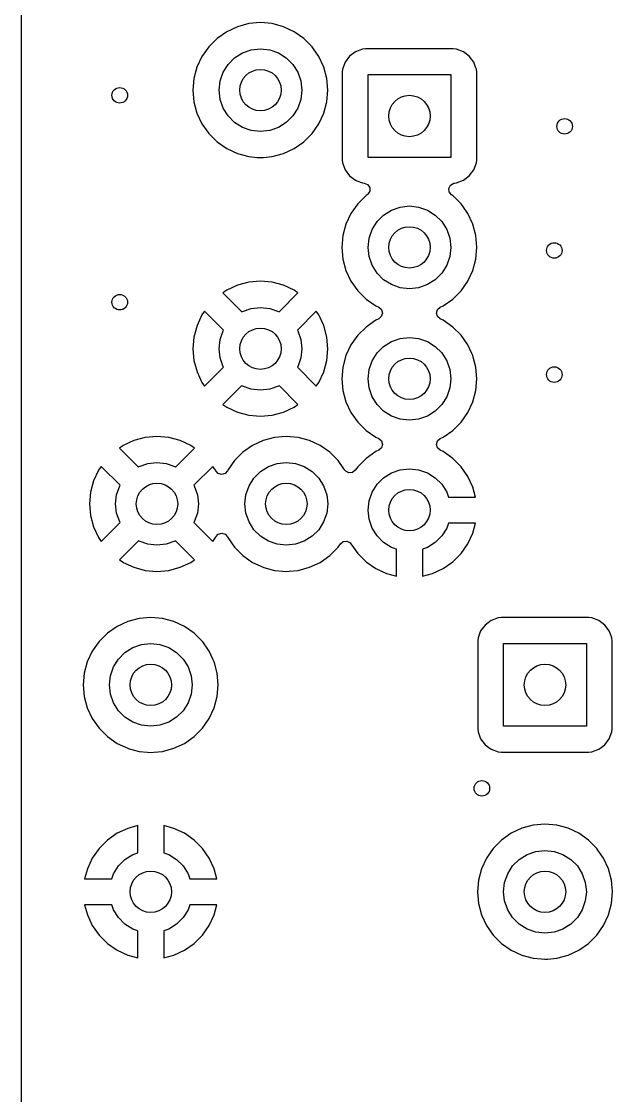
# Model space of a CAD drawing. Extents: x 2.85 to 10.26, y -4.55 to -2.42.
# Drawn here: x 2.854 to 3.304, y -3.698 to -2.881 of the extents above; entities that cross this region are included whole.
import ezdxf

# ---------------------------------------------------------------- set-up
doc = ezdxf.new("R2010")
doc.units = 0
doc.header["$MEASUREMENT"] = 0
doc.layers.add('BLACK', color=7, linetype='CONTINUOUS')

msp = doc.modelspace()

# ---------------------------------------------------------------- linework, layer by layer
at = {"layer": 'BLACK', "linetype": 'CONTINUOUS'}
for p, q in [((2.85435, -2.93307), (2.85435, -2.81102)), ((3.01864, -2.88477), (3.01052, -2.88856)), ((3.0273, -2.88246), (3.01864, -2.88477)), ((3.01864, -2.88477), (3.01864, -2.88477)), ((3.03622, -2.88167), (3.0273, -2.88246)), ((3.0273, -2.88246), (3.0273, -2.88246)), ((3.04515, -2.88246), (3.03622, -2.88167)), ((3.03622, -2.88167), (3.03622, -2.88167)), ((3.0538, -2.88477), (3.04515, -2.88246)), ((3.04515, -2.88246), (3.04515, -2.88246)), ((3.04515, -2.88246), (3.04515, -2.88246)), ((3.04515, -2.88246), (3.04515, -2.88246)), ((3.04515, -2.88246), (3.04515, -2.88246)), ((3.06192, -2.88856), (3.0538, -2.88477)), ((3.0538, -2.88477), (3.0538, -2.88477)), ((3.00318, -2.8937), (2.99685, -2.90003)), ((3.01052, -2.88856), (3.00318, -2.8937)), ((3.01052, -2.88856), (3.01052, -2.88856)), ((3.06926, -2.8937), (3.06192, -2.88856)), ((3.06192, -2.88856), (3.06192, -2.88856)), ((3.07559, -2.90003), (3.06926, -2.8937)), ((2.99685, -2.90003), (2.99171, -2.90737)), ((3.02255, -2.90469), (3.02921, -2.90236)), ((3.02921, -2.90236), (3.03622, -2.90157)), ((3.03622, -2.90157), (3.04323, -2.90236)), ((3.04323, -2.90236), (3.04989, -2.90469)), ((3.07666, -2.90156), (3.07559, -2.90003)), ((3.08073, -2.90737), (3.07666, -2.90156)), ((3.11388, -2.90181), (3.10857, -2.90379)), ((3.11623, -2.90156), (3.11388, -2.90181)), ((3.18299, -2.90156), (3.11623, -2.90156)), ((3.11623, -2.90156), (3.11623, -2.90156)), ((3.18533, -2.90181), (3.18299, -2.90156)), ((3.18299, -2.90156), (3.18299, -2.90156)), ((3.18299, -2.90156), (3.18299, -2.90156)), ((3.18299, -2.90156), (3.18299, -2.90156)), ((3.19064, -2.90379), (3.18533, -2.90181)), ((3.18533, -2.90181), (3.18533, -2.90181)), ((2.99171, -2.90737), (2.98792, -2.91549)), ((2.99171, -2.90737), (2.99171, -2.90737)), ((3.0116, -2.91343), (3.01658, -2.90845)), ((3.01658, -2.90845), (3.02255, -2.90469)), ((3.04989, -2.90469), (3.05586, -2.90845)), ((3.05586, -2.90845), (3.06085, -2.91343)), ((3.08452, -2.91549), (3.08073, -2.90737)), ((3.10403, -2.90718), (3.10064, -2.91172)), ((3.10857, -2.90379), (3.10403, -2.90718)), ((3.10403, -2.90718), (3.10403, -2.90718)), ((3.10857, -2.90379), (3.10857, -2.90379)), ((3.19518, -2.90718), (3.19064, -2.90379)), ((3.19064, -2.90379), (3.19064, -2.90379)), ((3.19857, -2.91172), (3.19518, -2.90718)), ((3.19518, -2.90718), (3.19518, -2.90718)), ((2.98792, -2.91549), (2.9856, -2.92415)), ((2.98792, -2.91549), (2.98792, -2.91549)), ((3.00784, -2.91941), (3.0116, -2.91343)), ((3.06085, -2.91343), (3.0646, -2.91941)), ((3.08684, -2.92415), (3.08452, -2.91549)), ((3.09866, -2.91703), (3.09841, -2.91937)), ((3.10064, -2.91172), (3.09866, -2.91703)), ((3.10064, -2.91172), (3.10064, -2.91172)), ((3.19998, -2.91549), (3.19857, -2.91172)), ((3.19857, -2.91172), (3.19857, -2.91172)), ((3.20055, -2.91703), (3.19998, -2.91549)), ((3.20081, -2.91938), (3.20055, -2.91703)), ((2.9856, -2.92415), (2.98482, -2.93307)), ((2.9856, -2.92415), (2.9856, -2.92415)), ((3.00472, -2.93307), (3.00551, -2.92606)), ((3.00551, -2.92606), (3.00784, -2.91941)), ((3.0646, -2.91941), (3.06693, -2.92606)), ((3.06693, -2.92606), (3.06772, -2.93307)), ((3.08762, -2.93307), (3.08684, -2.92415)), ((3.09841, -2.91937), (3.09841, -2.91937)), ((3.09841, -2.91937), (3.09841, -2.91938)), ((3.09841, -2.91938), (3.09841, -2.98614)), ((3.11811, -2.98425), (3.11811, -2.92126)), ((3.11811, -2.92126), (3.1811, -2.92126)), ((3.1811, -2.92126), (3.1811, -2.98425)), ((3.20081, -2.95276), (3.20081, -2.91938)), ((2.85435, -3.12992), (2.85435, -2.93307)), ((2.98482, -2.93307), (2.98482, -2.93307)), ((2.98482, -2.93307), (2.9856, -2.942)), ((3.00551, -2.94008), (3.00472, -2.93307)), ((3.06772, -2.93307), (3.06693, -2.94008)), ((3.08684, -2.942), (3.08762, -2.93307)), ((2.9856, -2.942), (2.9856, -2.942)), ((2.9856, -2.942), (2.98792, -2.95065)), ((3.00784, -2.94674), (3.00551, -2.94008)), ((3.06693, -2.94008), (3.0646, -2.94674)), ((3.08452, -2.95065), (3.08684, -2.942)), ((2.98792, -2.95065), (2.98792, -2.95065)), ((2.98792, -2.95065), (2.99171, -2.95877)), ((3.0116, -2.95271), (3.00784, -2.94674)), ((3.0646, -2.94674), (3.06085, -2.95271)), ((3.08073, -2.95877), (3.08452, -2.95065)), ((2.99171, -2.95877), (2.99171, -2.95877)), ((2.99171, -2.95877), (2.99685, -2.96611)), ((3.01658, -2.9577), (3.0116, -2.95271)), ((3.02255, -2.96145), (3.01658, -2.9577)), ((3.05586, -2.9577), (3.04989, -2.96145)), ((3.06085, -2.95271), (3.05586, -2.9577)), ((3.07559, -2.96611), (3.08073, -2.95877)), ((3.20081, -2.98614), (3.20081, -2.95276)), ((2.99685, -2.96611), (3.00318, -2.97244)), ((3.02921, -2.96378), (3.02255, -2.96145)), ((3.03622, -2.96457), (3.02921, -2.96378)), ((3.04323, -2.96378), (3.03622, -2.96457)), ((3.04989, -2.96145), (3.04323, -2.96378)), ((3.06926, -2.97244), (3.07559, -2.96611)), ((3.00318, -2.97244), (3.00318, -2.97244)), ((3.00318, -2.97244), (3.01052, -2.97758)), ((3.06192, -2.97758), (3.06926, -2.97244)), ((3.01052, -2.97758), (3.01864, -2.98137)), ((3.01864, -2.98137), (3.0273, -2.98369)), ((3.0273, -2.98369), (3.03367, -2.98424)), ((3.03367, -2.98424), (3.03622, -2.98447)), ((3.03622, -2.98447), (3.03845, -2.98427)), ((3.03845, -2.98427), (3.04515, -2.98369)), ((3.04515, -2.98369), (3.0538, -2.98137)), ((3.0538, -2.98137), (3.06192, -2.97758)), ((3.1811, -2.98425), (3.11811, -2.98425)), ((3.03622, -2.98447), (3.03622, -2.98447)), ((3.03622, -2.98447), (3.03622, -2.98447)), ((3.09841, -2.98614), (3.09841, -2.98614)), ((3.09841, -2.98614), (3.09866, -2.98848)), ((3.09866, -2.98848), (3.10064, -2.99379)), ((3.19857, -2.99379), (3.20055, -2.98848)), ((3.20055, -2.98848), (3.20081, -2.98614)), ((3.10064, -2.99379), (3.10064, -2.99379)), ((3.10064, -2.99379), (3.10403, -2.99833)), ((3.10403, -2.99833), (3.10403, -2.99833)), ((3.10403, -2.99833), (3.10857, -3.00172)), ((3.19064, -3.00172), (3.19518, -2.99833)), ((3.19518, -2.99833), (3.19857, -2.99379)), ((3.10857, -3.00172), (3.10857, -3.00172)), ((3.10857, -3.00172), (3.10951, -3.00208)), ((3.10951, -3.00208), (3.11388, -3.0037)), ((3.11388, -3.0037), (3.11526, -3.00385)), ((3.11526, -3.00385), (3.1178, -3.00491)), ((3.1178, -3.00491), (3.11937, -3.00717)), ((3.11937, -3.00717), (3.11947, -3.00991)), ((3.17967, -3.00782), (3.18091, -3.00537)), ((3.17996, -3.01056), (3.17967, -3.00782)), ((3.18091, -3.00537), (3.18329, -3.00397)), ((3.18329, -3.00397), (3.18395, -3.00385)), ((3.18395, -3.00385), (3.18533, -3.0037)), ((3.18533, -3.0037), (3.19064, -3.00172)), ((3.11657, -3.01338), (3.11023, -3.01972)), ((3.11754, -3.01271), (3.11657, -3.01338)), ((3.11806, -3.01228), (3.11754, -3.01271)), ((3.11947, -3.00991), (3.11806, -3.01228)), ((3.18167, -3.01271), (3.17996, -3.01056)), ((3.18249, -3.01328), (3.18167, -3.01271)), ((3.18264, -3.01338), (3.18249, -3.01328)), ((3.18898, -3.01972), (3.18264, -3.01338)), ((3.11023, -3.01972), (3.1051, -3.02706)), ((3.12997, -3.02813), (3.13594, -3.02438)), ((3.13594, -3.02438), (3.1426, -3.02205)), ((3.1426, -3.02205), (3.14961, -3.02126)), ((3.14961, -3.02126), (3.15661, -3.02205)), ((3.15661, -3.02205), (3.16327, -3.02438)), ((3.16327, -3.02438), (3.16924, -3.02813)), ((3.19016, -3.02141), (3.18898, -3.01972)), ((3.19412, -3.02706), (3.19016, -3.02141)), ((3.1051, -3.02706), (3.10131, -3.03518)), ((3.1051, -3.02706), (3.1051, -3.02706)), ((3.12123, -3.03909), (3.12498, -3.03312)), ((3.12498, -3.03312), (3.12997, -3.02813)), ((3.16924, -3.02813), (3.17423, -3.03312)), ((3.17423, -3.03312), (3.17798, -3.03909)), ((3.1979, -3.03518), (3.19412, -3.02706)), ((3.10131, -3.03518), (3.09899, -3.04383)), ((3.10131, -3.03518), (3.10131, -3.03518)), ((3.1189, -3.04575), (3.12123, -3.03909)), ((3.17798, -3.03909), (3.18031, -3.04575)), ((3.20022, -3.04383), (3.1979, -3.03518)), ((3.09899, -3.04383), (3.09821, -3.05276)), ((3.09899, -3.04383), (3.09899, -3.04383)), ((3.11811, -3.05276), (3.1189, -3.04575)), ((3.18031, -3.04575), (3.1811, -3.05276)), ((3.201, -3.05276), (3.20022, -3.04383)), ((3.09821, -3.05276), (3.09821, -3.05276)), ((3.09821, -3.05276), (3.09899, -3.06168)), ((3.1189, -3.05976), (3.11811, -3.05276)), ((3.1811, -3.05276), (3.18031, -3.05976)), ((3.20022, -3.06168), (3.201, -3.05276)), ((3.09899, -3.06168), (3.09899, -3.06168)), ((3.09899, -3.06168), (3.10131, -3.07033)), ((3.12123, -3.06642), (3.1189, -3.05976)), ((3.18031, -3.05976), (3.17798, -3.06642)), ((3.1979, -3.07033), (3.20022, -3.06168)), ((3.10131, -3.07033), (3.10131, -3.07033)), ((3.10131, -3.07033), (3.1051, -3.07845)), ((3.12498, -3.07239), (3.12123, -3.06642)), ((3.12997, -3.07738), (3.12498, -3.07239)), ((3.17423, -3.07239), (3.16924, -3.07738)), ((3.17798, -3.06642), (3.17423, -3.07239)), ((3.19412, -3.07845), (3.1979, -3.07033)), ((3.01865, -3.08164), (3.01053, -3.08543)), ((3.0273, -3.07933), (3.01865, -3.08164)), ((3.01865, -3.08164), (3.01865, -3.08164)), ((3.03622, -3.07854), (3.0273, -3.07933)), ((3.0273, -3.07933), (3.0273, -3.07933)), ((3.04514, -3.07933), (3.03622, -3.07854)), ((3.03622, -3.07854), (3.03622, -3.07854)), ((3.05379, -3.08164), (3.04514, -3.07933)), ((3.04514, -3.07933), (3.04514, -3.07933)), ((3.06191, -3.08543), (3.05379, -3.08164)), ((3.05379, -3.08164), (3.05379, -3.08164)), ((3.1051, -3.07845), (3.1051, -3.07845)), ((3.1051, -3.07845), (3.11023, -3.08579)), ((3.13594, -3.08113), (3.12997, -3.07738)), ((3.1426, -3.08346), (3.13594, -3.08113)), ((3.16327, -3.08113), (3.15661, -3.08346)), ((3.16924, -3.07738), (3.16327, -3.08113)), ((3.18898, -3.08579), (3.19412, -3.07845)), ((3.01053, -3.08543), (3.00766, -3.08744)), ((3.00766, -3.08744), (3.00766, -3.08744)), ((3.00766, -3.08744), (3.02207, -3.10185)), ((3.01053, -3.08543), (3.01053, -3.08543)), ((3.05037, -3.10185), (3.06478, -3.08744)), ((3.06478, -3.08744), (3.06191, -3.08543)), ((3.11023, -3.08579), (3.11657, -3.09213)), ((3.14961, -3.08425), (3.1426, -3.08346)), ((3.15661, -3.08346), (3.14961, -3.08425)), ((3.18264, -3.09213), (3.18898, -3.08579)), ((3.02921, -3.09921), (3.03622, -3.09843)), ((3.03622, -3.09843), (3.04323, -3.09921)), ((3.11657, -3.09213), (3.11657, -3.09213)), ((3.11657, -3.09213), (3.12391, -3.09727)), ((3.12391, -3.09727), (3.12619, -3.09833)), ((3.12619, -3.09833), (3.12826, -3.10015)), ((3.171, -3.10008), (3.17302, -3.09833)), ((3.17302, -3.09833), (3.1753, -3.09727)), ((3.1753, -3.09727), (3.18264, -3.09213)), ((2.99173, -3.10423), (2.98794, -3.11235)), ((2.99374, -3.10136), (2.99173, -3.10423)), ((2.99173, -3.10423), (2.99173, -3.10423)), ((3.00815, -3.11577), (2.99374, -3.10136)), ((2.99374, -3.10136), (2.99374, -3.10136)), ((3.02207, -3.10185), (3.02255, -3.10154)), ((3.02255, -3.10154), (3.02921, -3.09921)), ((3.04323, -3.09921), (3.04989, -3.10154)), ((3.04989, -3.10154), (3.05037, -3.10185)), ((3.0787, -3.10136), (3.06429, -3.11577)), ((3.08071, -3.10423), (3.0787, -3.10136)), ((3.0845, -3.11235), (3.08071, -3.10423)), ((3.08071, -3.10423), (3.08071, -3.10423)), ((3.12821, -3.10543), (3.12619, -3.10718)), ((3.12901, -3.10279), (3.12821, -3.10543)), ((3.12826, -3.10015), (3.12901, -3.10279)), ((3.1702, -3.10272), (3.171, -3.10008)), ((3.17096, -3.10536), (3.1702, -3.10272)), ((3.17302, -3.10718), (3.17096, -3.10536)), ((2.98794, -3.11235), (2.98562, -3.121)), ((2.98794, -3.11235), (2.98794, -3.11235)), ((3.08682, -3.121), (3.0845, -3.11235)), ((3.0845, -3.11235), (3.0845, -3.11235)), ((3.11657, -3.11338), (3.11023, -3.11972)), ((3.12391, -3.10825), (3.11657, -3.11338)), ((3.12577, -3.10738), (3.12391, -3.10825)), ((3.12391, -3.10825), (3.12391, -3.10825)), ((3.12619, -3.10718), (3.12577, -3.10738)), ((3.17344, -3.10738), (3.17302, -3.10718)), ((3.1753, -3.10825), (3.17344, -3.10738)), ((3.18264, -3.11338), (3.1753, -3.10825)), ((3.1753, -3.10825), (3.1753, -3.10825)), ((3.18898, -3.11972), (3.18264, -3.11338)), ((2.98562, -3.121), (2.98484, -3.12992)), ((2.98562, -3.121), (2.98562, -3.121)), ((3.00472, -3.12992), (3.00551, -3.12291)), ((3.00551, -3.12291), (3.00784, -3.11626)), ((3.00784, -3.11626), (3.00815, -3.11577)), ((3.06429, -3.11577), (3.0646, -3.11626)), ((3.0646, -3.11626), (3.06693, -3.12291)), ((3.06693, -3.12291), (3.06772, -3.12992)), ((3.0876, -3.12992), (3.08682, -3.121)), ((3.08682, -3.121), (3.08682, -3.121)), ((3.11023, -3.11972), (3.1051, -3.12706)), ((3.13594, -3.12438), (3.1426, -3.12205)), ((3.1426, -3.12205), (3.14961, -3.12126)), ((3.14961, -3.12126), (3.15661, -3.12205)), ((3.15661, -3.12205), (3.16327, -3.12438)), ((3.19412, -3.12706), (3.18898, -3.11972)), ((3.18898, -3.11972), (3.18898, -3.11972)), ((2.85435, -3.24803), (2.85435, -3.12992)), ((2.98484, -3.12992), (2.98562, -3.13884)), ((2.98484, -3.12992), (2.98484, -3.12992)), ((3.00551, -3.13693), (3.00472, -3.12992)), ((3.06772, -3.12992), (3.06693, -3.13693)), ((3.08682, -3.13884), (3.0876, -3.12992)), ((3.0876, -3.12992), (3.0876, -3.12992)), ((3.1051, -3.12706), (3.10131, -3.13518)), ((3.1051, -3.12706), (3.1051, -3.12706)), ((3.12498, -3.13312), (3.12997, -3.12813)), ((3.12997, -3.12813), (3.13594, -3.12438)), ((3.16327, -3.12438), (3.16924, -3.12813)), ((3.16924, -3.12813), (3.17423, -3.13312)), ((3.19713, -3.13352), (3.19412, -3.12706)), ((2.98562, -3.13884), (2.98562, -3.13884)), ((2.98562, -3.13884), (2.98794, -3.14749)), ((3.00784, -3.14359), (3.00551, -3.13693)), ((3.06693, -3.13693), (3.0646, -3.14359)), ((3.0845, -3.14749), (3.08682, -3.13884)), ((3.08682, -3.13884), (3.08682, -3.13884)), ((3.10131, -3.13518), (3.09899, -3.14383)), ((3.10131, -3.13518), (3.10131, -3.13518)), ((3.1189, -3.14575), (3.12123, -3.13909)), ((3.12123, -3.13909), (3.12498, -3.13312)), ((3.17423, -3.13312), (3.17798, -3.13909)), ((3.17798, -3.13909), (3.18031, -3.14575)), ((3.1979, -3.13518), (3.19713, -3.13352)), ((3.19846, -3.13726), (3.1979, -3.13518)), ((3.1979, -3.13518), (3.1979, -3.13518)), ((3.20022, -3.14383), (3.19846, -3.13726)), ((2.98794, -3.14749), (2.98794, -3.14749)), ((2.98794, -3.14749), (2.99173, -3.15561)), ((2.99374, -3.15848), (3.00815, -3.14407)), ((3.00815, -3.14407), (3.00784, -3.14359)), ((3.0646, -3.14359), (3.06429, -3.14407)), ((3.06429, -3.14407), (3.0787, -3.15848)), ((3.08071, -3.15561), (3.0845, -3.14749)), ((3.0845, -3.14749), (3.0845, -3.14749)), ((3.09899, -3.14383), (3.09821, -3.15276)), ((3.09899, -3.14383), (3.09899, -3.14383)), ((3.11811, -3.15276), (3.1189, -3.14575)), ((3.18031, -3.14575), (3.1811, -3.15276)), ((3.201, -3.15276), (3.20022, -3.14383)), ((2.99173, -3.15561), (2.99374, -3.15848)), ((3.0787, -3.15848), (3.08071, -3.15561)), ((3.09821, -3.15276), (3.09821, -3.15276)), ((3.09821, -3.15276), (3.09899, -3.16168)), ((3.1189, -3.15976), (3.11811, -3.15276)), ((3.1811, -3.15276), (3.18031, -3.15976)), ((3.20022, -3.16168), (3.201, -3.15276)), ((3.02207, -3.15799), (3.00766, -3.1724)), ((3.02255, -3.1583), (3.02207, -3.15799)), ((3.02921, -3.16063), (3.02255, -3.1583)), ((3.03622, -3.16142), (3.02921, -3.16063)), ((3.04323, -3.16063), (3.03622, -3.16142)), ((3.04989, -3.1583), (3.04323, -3.16063)), ((3.05037, -3.15799), (3.04989, -3.1583)), ((3.06478, -3.1724), (3.05037, -3.15799)), ((3.09899, -3.16168), (3.09899, -3.16168)), ((3.09899, -3.16168), (3.10131, -3.17033)), ((3.12123, -3.16642), (3.1189, -3.15976)), ((3.18031, -3.15976), (3.17798, -3.16642)), ((3.1979, -3.17033), (3.20022, -3.16168)), ((3.10131, -3.17033), (3.10131, -3.17033)), ((3.10131, -3.17033), (3.1051, -3.17845)), ((3.12498, -3.17239), (3.12123, -3.16642)), ((3.17798, -3.16642), (3.17423, -3.17239)), ((3.19412, -3.17845), (3.1979, -3.17033)), ((3.00766, -3.1724), (3.01053, -3.17441)), ((3.01053, -3.17441), (3.01053, -3.17441)), ((3.01053, -3.17441), (3.01865, -3.1782)), ((3.01865, -3.1782), (3.01865, -3.1782)), ((3.01865, -3.1782), (3.0273, -3.18052)), ((3.0273, -3.18052), (3.0273, -3.18052)), ((3.0273, -3.18052), (3.03622, -3.1813)), ((3.03622, -3.1813), (3.04514, -3.18052)), ((3.04514, -3.18052), (3.05379, -3.1782)), ((3.04514, -3.18052), (3.04514, -3.18052)), ((3.05379, -3.1782), (3.06191, -3.17441)), ((3.05379, -3.1782), (3.05379, -3.1782)), ((3.06191, -3.17441), (3.06478, -3.1724)), ((3.1051, -3.17845), (3.1051, -3.17845)), ((3.1051, -3.17845), (3.11023, -3.18579)), ((3.12997, -3.17738), (3.12498, -3.17239)), ((3.13594, -3.18113), (3.12997, -3.17738)), ((3.16924, -3.17738), (3.16327, -3.18113)), ((3.17423, -3.17239), (3.16924, -3.17738)), ((3.18898, -3.18579), (3.19412, -3.17845)), ((3.03622, -3.1813), (3.03622, -3.1813)), ((3.11023, -3.18579), (3.11657, -3.19213)), ((3.1426, -3.18346), (3.13594, -3.18113)), ((3.14961, -3.18425), (3.1426, -3.18346)), ((3.15661, -3.18346), (3.14961, -3.18425)), ((3.16327, -3.18113), (3.15661, -3.18346)), ((3.18264, -3.19213), (3.18898, -3.18579)), ((2.95748, -3.19665), (2.94856, -3.19744)), ((2.9664, -3.19744), (2.95748, -3.19665)), ((2.95748, -3.19665), (2.95748, -3.19665)), ((3.05591, -3.19664), (3.04698, -3.19742)), ((3.06483, -3.19742), (3.05591, -3.19664)), ((3.05591, -3.19664), (3.05591, -3.19664)), ((3.11657, -3.19213), (3.11657, -3.19213)), ((3.11657, -3.19213), (3.12391, -3.19727)), ((3.1753, -3.19727), (3.18264, -3.19213)), ((2.93179, -3.20354), (2.92892, -3.20555)), ((2.93991, -3.19975), (2.93179, -3.20354)), ((2.93179, -3.20354), (2.93179, -3.20354)), ((2.94856, -3.19744), (2.93991, -3.19975)), ((2.93991, -3.19975), (2.93991, -3.19975)), ((2.94856, -3.19744), (2.94856, -3.19744)), ((2.97505, -3.19975), (2.9664, -3.19744)), ((2.9664, -3.19744), (2.9664, -3.19744)), ((2.98317, -3.20354), (2.97505, -3.19975)), ((2.97505, -3.19975), (2.97505, -3.19975)), ((2.98604, -3.20555), (2.98317, -3.20354)), ((3.03021, -3.20352), (3.02287, -3.20866)), ((3.03833, -3.19973), (3.03021, -3.20352)), ((3.03021, -3.20352), (3.03021, -3.20352)), ((3.04698, -3.19742), (3.03833, -3.19973)), ((3.03833, -3.19973), (3.03833, -3.19973)), ((3.04698, -3.19742), (3.04698, -3.19742)), ((3.07348, -3.19973), (3.06483, -3.19742)), ((3.06483, -3.19742), (3.06483, -3.19742)), ((3.06483, -3.19742), (3.06483, -3.19742)), ((3.06483, -3.19742), (3.06483, -3.19742)), ((3.06483, -3.19742), (3.06483, -3.19742)), ((3.0816, -3.20352), (3.07348, -3.19973)), ((3.07348, -3.19973), (3.07348, -3.19973)), ((3.08894, -3.20866), (3.0816, -3.20352)), ((3.0816, -3.20352), (3.0816, -3.20352)), ((3.12391, -3.19727), (3.12622, -3.19834)), ((3.12622, -3.19834), (3.12828, -3.20016)), ((3.12903, -3.20281), (3.12824, -3.20544)), ((3.12828, -3.20016), (3.12903, -3.20281)), ((3.17018, -3.20273), (3.17097, -3.20009)), ((3.17093, -3.20537), (3.17018, -3.20273)), ((3.17097, -3.20009), (3.173, -3.19834)), ((3.173, -3.19834), (3.1753, -3.19727)), ((2.92892, -3.20555), (2.92892, -3.20555)), ((2.92892, -3.20555), (2.94333, -3.21996)), ((2.97163, -3.21996), (2.98604, -3.20555)), ((3.02287, -3.20866), (3.01653, -3.21499)), ((3.09528, -3.21499), (3.08894, -3.20866)), ((3.12392, -3.20826), (3.11658, -3.2134)), ((3.12622, -3.20719), (3.12392, -3.20826)), ((3.12824, -3.20544), (3.12622, -3.20719)), ((3.173, -3.20719), (3.17093, -3.20537)), ((3.17529, -3.20826), (3.173, -3.20719)), ((3.18263, -3.2134), (3.17529, -3.20826)), ((2.915, -3.21947), (2.91299, -3.22234)), ((2.92941, -3.23388), (2.915, -3.21947)), ((2.915, -3.21947), (2.915, -3.21947)), ((2.94333, -3.21996), (2.94381, -3.21965)), ((2.94381, -3.21965), (2.95047, -3.21733)), ((2.95047, -3.21733), (2.95748, -3.21654)), ((2.95748, -3.21654), (2.96449, -3.21733)), ((2.96449, -3.21733), (2.97115, -3.21965)), ((2.97115, -3.21965), (2.97163, -3.21996)), ((2.99996, -3.21947), (2.98555, -3.23388)), ((3.00197, -3.22234), (2.99996, -3.21947)), ((3.01653, -3.21499), (3.01139, -3.22233)), ((3.03627, -3.22341), (3.04224, -3.21965)), ((3.04224, -3.21965), (3.0489, -3.21733)), ((3.0489, -3.21733), (3.05591, -3.21654)), ((3.05591, -3.21654), (3.06291, -3.21733)), ((3.06291, -3.21733), (3.06957, -3.21965)), ((3.06957, -3.21965), (3.07554, -3.22341)), ((3.09973, -3.22136), (3.09528, -3.21499)), ((3.09528, -3.21499), (3.09528, -3.21499)), ((3.10042, -3.22234), (3.09973, -3.22136)), ((3.11025, -3.21973), (3.10842, -3.22234)), ((3.11658, -3.2134), (3.11025, -3.21973)), ((3.1426, -3.22205), (3.14961, -3.22126)), ((3.14961, -3.22126), (3.15661, -3.22205)), ((3.18896, -3.21973), (3.18263, -3.2134)), ((3.1941, -3.22707), (3.18896, -3.21973)), ((2.91299, -3.22234), (2.9092, -3.23046)), ((2.91299, -3.22234), (2.91299, -3.22234)), ((3.00226, -3.22295), (3.00197, -3.22234)), ((3.00197, -3.22234), (3.00197, -3.22234)), ((3.00401, -3.22497), (3.00226, -3.22295)), ((3.00664, -3.22577), (3.00401, -3.22497)), ((3.00929, -3.22502), (3.00664, -3.22577)), ((3.01111, -3.22295), (3.00929, -3.22502)), ((3.01139, -3.22233), (3.01111, -3.22295)), ((3.01139, -3.22233), (3.01139, -3.22233)), ((3.02753, -3.23437), (3.03128, -3.22839)), ((3.03128, -3.22839), (3.03627, -3.22341)), ((3.07554, -3.22341), (3.08053, -3.22839)), ((3.08053, -3.22839), (3.08428, -3.23437)), ((3.10108, -3.2231), (3.10042, -3.22234)), ((3.10354, -3.22434), (3.10108, -3.2231)), ((3.10627, -3.22406), (3.10354, -3.22434)), ((3.10842, -3.22234), (3.10627, -3.22406)), ((3.12498, -3.23312), (3.12997, -3.22813)), ((3.12997, -3.22813), (3.13594, -3.22438)), ((3.13594, -3.22438), (3.1426, -3.22205)), ((3.15661, -3.22205), (3.16327, -3.22438)), ((3.16327, -3.22438), (3.16924, -3.22813)), ((3.16924, -3.22813), (3.17423, -3.23312)), ((3.19788, -3.23518), (3.1941, -3.22707)), ((2.9092, -3.23046), (2.90688, -3.23911)), ((2.9092, -3.23046), (2.9092, -3.23046)), ((2.92677, -3.24102), (2.9291, -3.23437)), ((2.9291, -3.23437), (2.92941, -3.23388)), ((2.98555, -3.23388), (2.98586, -3.23437)), ((2.98586, -3.23437), (2.98819, -3.24102)), ((3.0252, -3.24102), (3.02753, -3.23437)), ((3.08428, -3.23437), (3.08661, -3.24102)), ((3.12123, -3.23909), (3.12498, -3.23312)), ((3.17423, -3.23312), (3.17798, -3.23909)), ((3.19996, -3.24291), (3.19788, -3.23518)), ((3.19788, -3.23518), (3.19788, -3.23518)), ((2.90688, -3.23911), (2.9061, -3.24803)), ((2.90688, -3.23911), (2.90688, -3.23911)), ((2.92598, -3.24803), (2.92677, -3.24102)), ((2.98819, -3.24102), (2.98898, -3.24803)), ((3.02441, -3.24803), (3.0252, -3.24102)), ((3.08661, -3.24102), (3.0874, -3.24803)), ((3.11811, -3.25276), (3.1189, -3.24575)), ((3.1189, -3.24575), (3.12123, -3.23909)), ((3.17798, -3.23909), (3.17932, -3.24291)), ((3.17932, -3.24291), (3.19996, -3.24291)), ((3.19996, -3.24291), (3.19996, -3.24291)), ((2.85435, -3.38583), (2.85435, -3.24803)), ((2.9061, -3.24803), (2.90688, -3.25695)), ((2.9061, -3.24803), (2.9061, -3.24803)), ((2.92677, -3.25504), (2.92598, -3.24803)), ((2.98898, -3.24803), (2.98819, -3.25504)), ((3.0252, -3.25504), (3.02441, -3.24803)), ((3.0874, -3.24803), (3.08661, -3.25504)), ((3.1189, -3.25976), (3.11811, -3.25276)), ((2.90688, -3.25695), (2.90688, -3.25695)), ((2.90688, -3.25695), (2.9092, -3.2656)), ((2.915, -3.27659), (2.92941, -3.26218)), ((2.9291, -3.2617), (2.92677, -3.25504)), ((2.92941, -3.26218), (2.9291, -3.2617)), ((2.98586, -3.2617), (2.98555, -3.26218)), ((2.98555, -3.26218), (2.99996, -3.27659)), ((2.98819, -3.25504), (2.98586, -3.2617)), ((3.02753, -3.2617), (3.0252, -3.25504)), ((3.03128, -3.26767), (3.02753, -3.2617)), ((3.08428, -3.2617), (3.08053, -3.26767)), ((3.08661, -3.25504), (3.08428, -3.2617)), ((3.12123, -3.26642), (3.1189, -3.25976)), ((2.9092, -3.2656), (2.9092, -3.2656)), ((2.9092, -3.2656), (2.91299, -3.27372)), ((3.00408, -3.27105), (3.00672, -3.27029)), ((3.00672, -3.27029), (3.00935, -3.27109)), ((3.03627, -3.27266), (3.03128, -3.26767)), ((3.08053, -3.26767), (3.07554, -3.27266)), ((3.12498, -3.27239), (3.12123, -3.26642)), ((3.17798, -3.26642), (3.17423, -3.27239)), ((3.17932, -3.2626), (3.17798, -3.26642)), ((3.19996, -3.2626), (3.17932, -3.2626)), ((3.1941, -3.27844), (3.19788, -3.27033)), ((3.19788, -3.27033), (3.19996, -3.2626)), ((3.19788, -3.27033), (3.19788, -3.27033)), ((2.91299, -3.27372), (2.915, -3.27659)), ((2.94333, -3.2761), (2.92892, -3.29051)), ((2.94381, -3.27641), (2.94333, -3.2761)), ((2.95047, -3.27874), (2.94381, -3.27641)), ((2.97115, -3.27641), (2.96449, -3.27874)), ((2.97163, -3.2761), (2.97115, -3.27641)), ((2.98604, -3.29051), (2.97163, -3.2761)), ((2.99996, -3.27659), (3.00197, -3.27372)), ((3.00197, -3.27372), (3.00226, -3.27311)), ((3.00226, -3.27311), (3.00408, -3.27105)), ((3.00935, -3.27109), (3.01111, -3.27311)), ((3.01111, -3.27311), (3.01139, -3.27373)), ((3.01139, -3.27373), (3.01139, -3.27373)), ((3.01139, -3.27373), (3.01653, -3.28107)), ((3.04224, -3.27641), (3.03627, -3.27266)), ((3.0489, -3.27874), (3.04224, -3.27641)), ((3.06957, -3.27641), (3.06291, -3.27874)), ((3.07554, -3.27266), (3.06957, -3.27641)), ((3.09528, -3.28107), (3.09711, -3.27844)), ((3.09711, -3.27844), (3.09926, -3.27673)), ((3.09926, -3.27673), (3.102, -3.27644)), ((3.102, -3.27644), (3.10445, -3.27768)), ((3.10445, -3.27768), (3.10511, -3.27844)), ((3.10511, -3.27844), (3.11025, -3.28578)), ((3.12997, -3.27738), (3.12498, -3.27239)), ((3.13594, -3.28113), (3.12997, -3.27738)), ((3.16924, -3.27738), (3.16327, -3.28113)), ((3.17423, -3.27239), (3.16924, -3.27738)), ((3.18896, -3.28578), (3.1941, -3.27844)), ((2.95748, -3.27953), (2.95047, -3.27874)), ((2.96449, -3.27874), (2.95748, -3.27953)), ((3.01653, -3.28107), (3.02287, -3.2874)), ((3.05591, -3.27953), (3.0489, -3.27874)), ((3.06291, -3.27874), (3.05591, -3.27953)), ((3.08894, -3.2874), (3.09528, -3.28107)), ((3.11025, -3.28578), (3.11658, -3.29211)), ((3.13976, -3.28247), (3.13594, -3.28113)), ((3.13976, -3.30311), (3.13976, -3.28247)), ((3.16327, -3.28113), (3.15945, -3.28247)), ((3.15945, -3.28247), (3.15945, -3.30311)), ((3.18263, -3.29211), (3.18896, -3.28578)), ((2.92892, -3.29051), (2.93179, -3.29252)), ((2.93179, -3.29252), (2.93179, -3.29253)), ((2.93179, -3.29253), (2.93991, -3.29631)), ((2.97505, -3.29631), (2.98317, -3.29253)), ((2.98317, -3.29253), (2.98604, -3.29051)), ((3.02287, -3.2874), (3.02287, -3.2874)), ((3.02287, -3.2874), (3.03021, -3.29254)), ((3.03021, -3.29254), (3.03833, -3.29633)), ((3.07348, -3.29633), (3.0816, -3.29254)), ((3.0816, -3.29254), (3.08894, -3.2874)), ((3.11658, -3.29211), (3.12392, -3.29725)), ((3.17529, -3.29725), (3.18263, -3.29211)), ((2.93991, -3.29631), (2.93991, -3.29631)), ((2.93991, -3.29631), (2.94856, -3.29863)), ((2.94856, -3.29863), (2.94856, -3.29863)), ((2.94856, -3.29863), (2.95748, -3.29941)), ((2.95748, -3.29941), (2.9664, -3.29863)), ((2.95748, -3.29941), (2.95748, -3.29941)), ((2.9664, -3.29863), (2.97505, -3.29631)), ((2.9664, -3.29863), (2.9664, -3.29863)), ((2.97505, -3.29631), (2.97505, -3.29631)), ((3.03833, -3.29633), (3.03833, -3.29633)), ((3.03833, -3.29633), (3.03833, -3.29633)), ((3.03833, -3.29633), (3.03889, -3.29648)), ((3.03889, -3.29648), (3.04698, -3.29865)), ((3.04698, -3.29865), (3.05336, -3.2992)), ((3.05336, -3.2992), (3.05591, -3.29943)), ((3.05591, -3.29943), (3.05814, -3.29923)), ((3.05591, -3.29943), (3.05591, -3.29943)), ((3.05591, -3.29943), (3.05591, -3.29943)), ((3.05814, -3.29923), (3.06483, -3.29865)), ((3.06483, -3.29865), (3.07348, -3.29633)), ((3.12392, -3.29725), (3.13203, -3.30103)), ((3.13203, -3.30103), (3.13203, -3.30103)), ((3.13203, -3.30103), (3.13976, -3.30311)), ((3.13976, -3.30311), (3.13976, -3.30311)), ((3.15945, -3.30311), (3.16718, -3.30103)), ((3.16718, -3.30103), (3.17529, -3.29725)), ((3.16718, -3.30103), (3.16718, -3.30103)), ((2.94383, -3.33521), (2.93518, -3.33753)), ((2.95276, -3.33443), (2.94383, -3.33521)), ((2.94383, -3.33521), (2.94383, -3.33521)), ((2.96168, -3.33521), (2.95276, -3.33443)), ((2.95276, -3.33443), (2.95276, -3.33443)), ((2.97033, -3.33753), (2.96168, -3.33521)), ((2.96168, -3.33521), (2.96168, -3.33521)), ((2.96168, -3.33521), (2.96168, -3.33521)), ((2.96168, -3.33521), (2.96168, -3.33521)), ((2.96168, -3.33521), (2.96168, -3.33521)), ((3.21703, -3.33488), (3.21172, -3.33686)), ((3.21937, -3.33463), (3.21703, -3.33488)), ((3.21938, -3.33463), (3.21937, -3.33463)), ((3.28614, -3.33463), (3.21938, -3.33463)), ((3.28848, -3.33488), (3.28614, -3.33463)), ((3.28614, -3.33463), (3.28614, -3.33463)), ((3.28614, -3.33463), (3.28614, -3.33463)), ((3.28614, -3.33463), (3.28614, -3.33463)), ((3.29379, -3.33686), (3.28848, -3.33488)), ((3.28848, -3.33488), (3.28848, -3.33488)), ((2.92706, -3.34132), (2.91972, -3.34645)), ((2.93518, -3.33753), (2.92706, -3.34132)), ((2.92706, -3.34132), (2.92706, -3.34132)), ((2.93518, -3.33753), (2.93518, -3.33753)), ((2.97845, -3.34132), (2.97033, -3.33753)), ((2.97033, -3.33753), (2.97033, -3.33753)), ((2.98579, -3.34645), (2.97845, -3.34132)), ((2.97845, -3.34132), (2.97845, -3.34132)), ((3.20718, -3.34025), (3.20379, -3.34479)), ((3.21172, -3.33686), (3.20718, -3.34025)), ((3.20718, -3.34025), (3.20718, -3.34025)), ((3.21172, -3.33686), (3.21172, -3.33686)), ((3.29833, -3.34025), (3.29379, -3.33686)), ((3.29379, -3.33686), (3.29379, -3.33686)), ((3.30172, -3.34479), (3.29833, -3.34025)), ((3.29833, -3.34025), (3.29833, -3.34025)), ((2.91972, -3.34645), (2.91338, -3.35279)), ((2.99178, -3.35245), (2.98579, -3.34645)), ((3.20181, -3.3501), (3.20157, -3.35234)), ((3.20379, -3.34479), (3.20181, -3.3501)), ((3.20379, -3.34479), (3.20379, -3.34479)), ((3.30307, -3.34841), (3.30172, -3.34479)), ((3.30172, -3.34479), (3.30172, -3.34479)), ((3.3037, -3.3501), (3.30307, -3.34841)), ((3.30396, -3.35245), (3.3037, -3.3501)), ((2.90825, -3.36013), (2.90446, -3.36825)), ((2.91338, -3.35279), (2.90825, -3.36013)), ((2.90825, -3.36013), (2.90825, -3.36013)), ((2.93312, -3.3612), (2.93909, -3.35745)), ((2.93909, -3.35745), (2.94575, -3.35512)), ((2.94575, -3.35512), (2.95276, -3.35433)), ((2.95276, -3.35433), (2.95976, -3.35512)), ((2.95976, -3.35512), (2.96642, -3.35745)), ((2.96642, -3.35745), (2.97239, -3.3612)), ((2.99213, -3.35279), (2.99178, -3.35245)), ((2.99238, -3.35315), (2.99213, -3.35279)), ((2.99727, -3.36013), (2.99238, -3.35315)), ((3.0003, -3.36664), (2.99727, -3.36013)), ((3.20157, -3.35234), (3.20156, -3.35245)), ((3.20156, -3.35245), (3.20156, -3.35245)), ((3.20156, -3.35245), (3.20156, -3.41921)), ((3.22126, -3.41732), (3.22126, -3.35433)), ((3.22126, -3.35433), (3.28425, -3.35433)), ((3.28425, -3.35433), (3.28425, -3.41732)), ((3.30396, -3.36327), (3.30396, -3.35245)), ((2.90446, -3.36825), (2.90214, -3.3769)), ((2.90446, -3.36825), (2.90446, -3.36825)), ((2.92438, -3.37216), (2.92813, -3.36619)), ((2.92813, -3.36619), (2.93312, -3.3612)), ((2.97239, -3.3612), (2.97738, -3.36619)), ((2.97738, -3.36619), (2.98113, -3.37216)), ((3.00105, -3.36825), (3.0003, -3.36664)), ((3.00124, -3.36895), (3.00105, -3.36825)), ((3.00105, -3.36825), (3.00105, -3.36825)), ((3.30396, -3.41921), (3.30396, -3.36327)), ((2.92205, -3.37882), (2.92438, -3.37216)), ((2.98113, -3.37216), (2.98346, -3.37882)), ((3.00337, -3.3769), (3.00124, -3.36895)), ((2.90214, -3.3769), (2.90136, -3.38583)), ((2.90214, -3.3769), (2.90214, -3.3769)), ((2.92126, -3.38583), (2.92205, -3.37882)), ((2.98346, -3.37882), (2.98425, -3.38583)), ((3.00415, -3.38583), (3.00337, -3.3769)), ((2.85435, -3.53346), (2.85435, -3.38583)), ((2.90136, -3.38583), (2.90214, -3.39475)), ((2.90136, -3.38583), (2.90136, -3.38583)), ((2.92205, -3.39284), (2.92126, -3.38583)), ((2.92438, -3.39949), (2.92205, -3.39284)), ((2.98346, -3.39284), (2.98113, -3.39949)), ((2.98425, -3.38583), (2.98346, -3.39284)), ((3.00337, -3.39475), (3.00415, -3.38583)), ((2.90214, -3.39475), (2.90214, -3.39475)), ((2.90214, -3.39475), (2.90446, -3.40341)), ((2.92813, -3.40546), (2.92438, -3.39949)), ((2.98113, -3.39949), (2.97738, -3.40546)), ((3.00105, -3.40341), (3.00337, -3.39475)), ((2.90446, -3.40341), (2.90446, -3.40341)), ((2.90446, -3.40341), (2.90825, -3.41152)), ((2.93312, -3.41045), (2.92813, -3.40546)), ((2.97738, -3.40546), (2.97239, -3.41045)), ((2.99727, -3.41152), (3.00105, -3.40341)), ((2.90825, -3.41152), (2.90825, -3.41152)), ((2.90825, -3.41152), (2.91338, -3.41886)), ((2.93909, -3.4142), (2.93312, -3.41045)), ((2.94575, -3.41653), (2.93909, -3.4142)), ((2.95276, -3.41732), (2.94575, -3.41653)), ((2.95976, -3.41653), (2.95276, -3.41732)), ((2.96642, -3.4142), (2.95976, -3.41653)), ((2.97239, -3.41045), (2.96642, -3.4142)), ((2.99213, -3.41886), (2.99727, -3.41152)), ((3.28425, -3.41732), (3.22126, -3.41732)), ((2.91338, -3.41886), (2.91972, -3.4252)), ((2.91972, -3.4252), (2.91972, -3.4252)), ((2.91972, -3.4252), (2.92706, -3.43034)), ((2.97845, -3.43034), (2.98579, -3.4252)), ((2.98579, -3.4252), (2.99213, -3.41886)), ((3.20156, -3.41921), (3.20156, -3.41921)), ((3.20156, -3.41921), (3.20181, -3.42155)), ((3.20181, -3.42155), (3.20379, -3.42686)), ((3.30172, -3.42686), (3.3037, -3.42155)), ((3.3037, -3.42155), (3.30396, -3.41921)), ((2.92706, -3.43034), (2.93518, -3.43412)), ((2.97033, -3.43412), (2.97845, -3.43034)), ((3.20379, -3.42686), (3.20379, -3.42686)), ((3.20379, -3.42686), (3.20718, -3.4314)), ((3.20718, -3.4314), (3.20718, -3.4314)), ((3.20718, -3.4314), (3.21172, -3.43479)), ((3.29379, -3.4348), (3.29833, -3.4314)), ((3.29833, -3.4314), (3.30172, -3.42686)), ((2.93518, -3.43412), (2.93518, -3.43412)), ((2.93518, -3.43412), (2.93518, -3.43412)), ((2.93518, -3.43412), (2.93543, -3.43419)), ((2.93543, -3.43419), (2.94383, -3.43644)), ((2.94383, -3.43644), (2.95021, -3.437)), ((2.95021, -3.437), (2.95276, -3.43722)), ((2.95276, -3.43722), (2.95518, -3.43701)), ((2.95276, -3.43722), (2.95276, -3.43722)), ((2.95276, -3.43722), (2.95276, -3.43722)), ((2.95518, -3.43701), (2.96168, -3.43644)), ((2.96168, -3.43644), (2.97033, -3.43412)), ((3.21172, -3.43479), (3.21172, -3.4348)), ((3.21172, -3.4348), (3.21703, -3.43678)), ((3.21703, -3.43678), (3.21703, -3.43678)), ((3.21703, -3.43678), (3.2173, -3.4368)), ((3.2173, -3.4368), (3.21938, -3.43703)), ((3.21938, -3.43703), (3.28614, -3.43703)), ((3.28614, -3.43703), (3.28848, -3.43678)), ((3.28848, -3.43678), (3.29379, -3.4348)), ((2.92707, -3.49881), (2.91973, -3.50395)), ((2.93518, -3.49503), (2.92707, -3.49881)), ((2.94291, -3.49296), (2.93518, -3.49503)), ((2.94291, -3.51359), (2.94291, -3.49296)), ((2.97033, -3.49503), (2.9626, -3.49296)), ((2.9626, -3.49296), (2.9626, -3.51359)), ((2.97844, -3.49881), (2.97033, -3.49503)), ((2.98578, -3.50395), (2.97844, -3.49881)), ((3.22706, -3.4988), (3.21972, -3.50394)), ((3.23518, -3.49501), (3.22706, -3.4988)), ((3.22706, -3.4988), (3.22706, -3.4988)), ((3.24383, -3.49269), (3.23518, -3.49501)), ((3.23518, -3.49501), (3.23518, -3.49501)), ((3.25276, -3.49191), (3.24383, -3.49269)), ((3.24383, -3.49269), (3.24383, -3.49269)), ((3.26168, -3.49269), (3.25276, -3.49191)), ((3.25276, -3.49191), (3.25276, -3.49191)), ((3.27033, -3.49501), (3.26168, -3.49269)), ((3.26168, -3.49269), (3.26168, -3.49269)), ((3.26168, -3.49269), (3.26168, -3.49269)), ((3.26168, -3.49269), (3.26168, -3.49269)), ((3.26168, -3.49269), (3.26168, -3.49269)), ((3.27845, -3.4988), (3.27033, -3.49501)), ((3.27033, -3.49501), (3.27033, -3.49501)), ((3.28579, -3.50394), (3.27845, -3.4988)), ((3.27845, -3.4988), (3.27845, -3.4988)), ((2.91973, -3.50395), (2.9134, -3.51028)), ((2.99211, -3.51028), (2.98578, -3.50395)), ((3.21972, -3.50394), (3.21338, -3.51027)), ((3.29213, -3.51027), (3.28579, -3.50394)), ((2.9134, -3.51028), (2.90826, -3.51762)), ((2.93312, -3.51868), (2.93909, -3.51493)), ((2.93909, -3.51493), (2.94291, -3.51359)), ((2.9626, -3.51359), (2.96642, -3.51493)), ((2.96642, -3.51493), (2.97239, -3.51868)), ((2.99725, -3.51762), (2.99211, -3.51028)), ((3.21338, -3.51027), (3.20825, -3.51761)), ((3.23312, -3.51868), (3.23909, -3.51493)), ((3.23909, -3.51493), (3.24575, -3.5126)), ((3.24575, -3.5126), (3.25276, -3.51181)), ((3.25276, -3.51181), (3.25976, -3.5126)), ((3.25976, -3.5126), (3.26642, -3.51493)), ((3.26642, -3.51493), (3.27239, -3.51868)), ((3.29304, -3.51157), (3.29213, -3.51027)), ((3.29727, -3.51761), (3.29304, -3.51157)), ((2.90826, -3.51762), (2.90448, -3.52574)), ((2.92438, -3.52964), (2.92813, -3.52367)), ((2.92813, -3.52367), (2.93312, -3.51868)), ((2.97239, -3.51868), (2.97738, -3.52367)), ((2.97738, -3.52367), (2.98113, -3.52964)), ((3.00103, -3.52574), (2.99725, -3.51762)), ((3.20825, -3.51761), (3.20446, -3.52573)), ((3.20825, -3.51761), (3.20825, -3.51761)), ((3.22438, -3.52964), (3.22813, -3.52367)), ((3.22813, -3.52367), (3.23312, -3.51868)), ((3.27239, -3.51868), (3.27738, -3.52367)), ((3.27738, -3.52367), (3.28113, -3.52964)), ((3.30105, -3.52573), (3.29727, -3.51761)), ((2.90448, -3.52574), (2.90241, -3.53346)), ((2.90448, -3.52574), (2.90448, -3.52574)), ((2.92304, -3.53346), (2.92438, -3.52964)), ((2.98113, -3.52964), (2.98247, -3.53346)), ((3.00311, -3.53346), (3.00103, -3.52574)), ((3.00103, -3.52574), (3.00103, -3.52574)), ((3.20446, -3.52573), (3.20214, -3.53438)), ((3.20446, -3.52573), (3.20446, -3.52573)), ((3.22205, -3.5363), (3.22438, -3.52964)), ((3.28113, -3.52964), (3.28346, -3.5363)), ((3.30337, -3.53438), (3.30105, -3.52573)), ((2.85435, -3.74016), (2.85435, -3.53346)), ((2.90241, -3.53346), (2.92304, -3.53346)), ((2.90241, -3.53346), (2.90241, -3.53346)), ((2.98247, -3.53346), (3.00311, -3.53346)), ((3.00311, -3.53346), (3.00311, -3.53346)), ((3.20214, -3.53438), (3.20136, -3.54331)), ((3.20214, -3.53438), (3.20214, -3.53438)), ((3.22126, -3.54331), (3.22205, -3.5363)), ((3.28346, -3.5363), (3.28425, -3.54331)), ((3.3039, -3.5404), (3.30337, -3.53438)), ((3.20136, -3.54331), (3.20136, -3.54331)), ((3.20136, -3.54331), (3.20214, -3.55223)), ((3.22205, -3.55032), (3.22126, -3.54331)), ((3.28425, -3.54331), (3.28346, -3.55032)), ((3.30337, -3.55223), (3.30415, -3.54331)), ((3.30412, -3.54288), (3.3039, -3.5404)), ((3.30415, -3.54331), (3.30412, -3.54288)), ((2.90241, -3.55315), (2.90448, -3.56088)), ((2.92304, -3.55315), (2.90241, -3.55315)), ((2.92438, -3.55697), (2.92304, -3.55315)), ((2.98247, -3.55315), (2.98113, -3.55697)), ((3.00311, -3.55315), (2.98247, -3.55315)), ((3.00103, -3.56088), (3.00311, -3.55315)), ((3.20214, -3.55223), (3.20214, -3.55223)), ((3.20214, -3.55223), (3.20446, -3.56089)), ((3.22438, -3.55697), (3.22205, -3.55032)), ((3.28346, -3.55032), (3.28113, -3.55697)), ((3.30105, -3.56089), (3.30337, -3.55223)), ((2.90448, -3.56088), (2.90448, -3.56088)), ((2.90448, -3.56088), (2.90826, -3.569)), ((2.92813, -3.56294), (2.92438, -3.55697)), ((2.93312, -3.56793), (2.92813, -3.56294)), ((2.97738, -3.56294), (2.97239, -3.56793)), ((2.98113, -3.55697), (2.97738, -3.56294)), ((2.99725, -3.569), (3.00103, -3.56088)), ((3.00103, -3.56088), (3.00103, -3.56088)), ((3.20446, -3.56089), (3.20446, -3.56089)), ((3.20446, -3.56089), (3.20825, -3.56901)), ((3.22813, -3.56294), (3.22438, -3.55697)), ((3.23312, -3.56793), (3.22813, -3.56294)), ((3.27738, -3.56294), (3.27239, -3.56793)), ((3.28113, -3.55697), (3.27738, -3.56294)), ((3.29727, -3.56901), (3.30105, -3.56089)), ((2.90826, -3.569), (2.9134, -3.57633)), ((2.93909, -3.57168), (2.93312, -3.56793)), ((2.94291, -3.57302), (2.93909, -3.57168)), ((2.96642, -3.57168), (2.9626, -3.57302)), ((2.97239, -3.56793), (2.96642, -3.57168)), ((2.99211, -3.57633), (2.99725, -3.569)), ((3.20825, -3.56901), (3.20825, -3.56901)), ((3.20825, -3.56901), (3.21338, -3.57634)), ((3.23909, -3.57168), (3.23312, -3.56793)), ((3.24575, -3.57401), (3.23909, -3.57168)), ((3.26642, -3.57168), (3.25976, -3.57401)), ((3.27239, -3.56793), (3.26642, -3.57168)), ((3.29213, -3.57634), (3.29727, -3.56901)), ((2.9134, -3.57633), (2.91973, -3.58266)), ((2.94291, -3.59366), (2.94291, -3.57302)), ((2.9626, -3.57302), (2.9626, -3.59366)), ((2.98578, -3.58266), (2.99211, -3.57633)), ((3.21338, -3.57634), (3.21972, -3.58268)), ((3.25276, -3.5748), (3.24575, -3.57401)), ((3.25976, -3.57401), (3.25276, -3.5748)), ((3.28579, -3.58268), (3.29213, -3.57634)), ((2.91973, -3.58266), (2.92707, -3.5878)), ((2.92707, -3.5878), (2.93518, -3.59159)), ((2.97033, -3.59159), (2.97844, -3.5878)), ((2.97844, -3.5878), (2.98578, -3.58266)), ((3.21972, -3.58268), (3.21972, -3.58268)), ((3.21972, -3.58268), (3.22706, -3.58782)), ((3.22706, -3.58782), (3.23518, -3.5916)), ((3.27033, -3.5916), (3.27845, -3.58782)), ((3.27845, -3.58782), (3.28579, -3.58268)), ((3.28579, -3.58268), (3.28579, -3.58268)), ((2.93518, -3.59159), (2.93518, -3.59159)), ((2.93518, -3.59159), (2.94291, -3.59366)), ((2.94291, -3.59366), (2.94291, -3.59366)), ((2.9626, -3.59366), (2.97033, -3.59159)), ((2.97033, -3.59159), (2.97033, -3.59159)), ((3.23518, -3.5916), (3.24383, -3.59392)), ((3.24383, -3.59392), (3.25021, -3.59448)), ((3.25021, -3.59448), (3.25276, -3.5947)), ((3.25276, -3.5947), (3.25499, -3.59451)), ((3.25276, -3.5947), (3.25276, -3.5947)), ((3.25276, -3.5947), (3.25276, -3.5947)), ((3.25499, -3.59451), (3.26168, -3.59392)), ((3.26168, -3.59392), (3.27033, -3.5916))]:
    msp.add_line(p, q, dxfattribs=at)
at = {"layer": 'BLACK'}
for centre, radius in [((3.03622, -2.93307), 0.01575), ((2.92913, -2.93701), 0.00591), ((3.14961, -2.95276), 0.01575), ((3.26772, -2.96063), 0.00591), ((3.14961, -3.05276), 0.01575), ((3.25984, -3.05512), 0.00591), ((2.92913, -3.09449), 0.00591), ((3.03622, -3.12992), 0.01575), ((3.14961, -3.15276), 0.01575), ((3.25984, -3.14961), 0.00591), ((2.95748, -3.24803), 0.01575), ((3.05591, -3.24803), 0.01575), ((3.14961, -3.25276), 0.01575), ((2.95276, -3.38583), 0.01575), ((3.25276, -3.38583), 0.01575), ((3.20472, -3.46457), 0.00591), ((2.95276, -3.54331), 0.01575), ((3.25276, -3.54331), 0.01575)]:
    msp.add_circle(centre, radius, dxfattribs=at)

doc.saveas('drawing.dxf')
